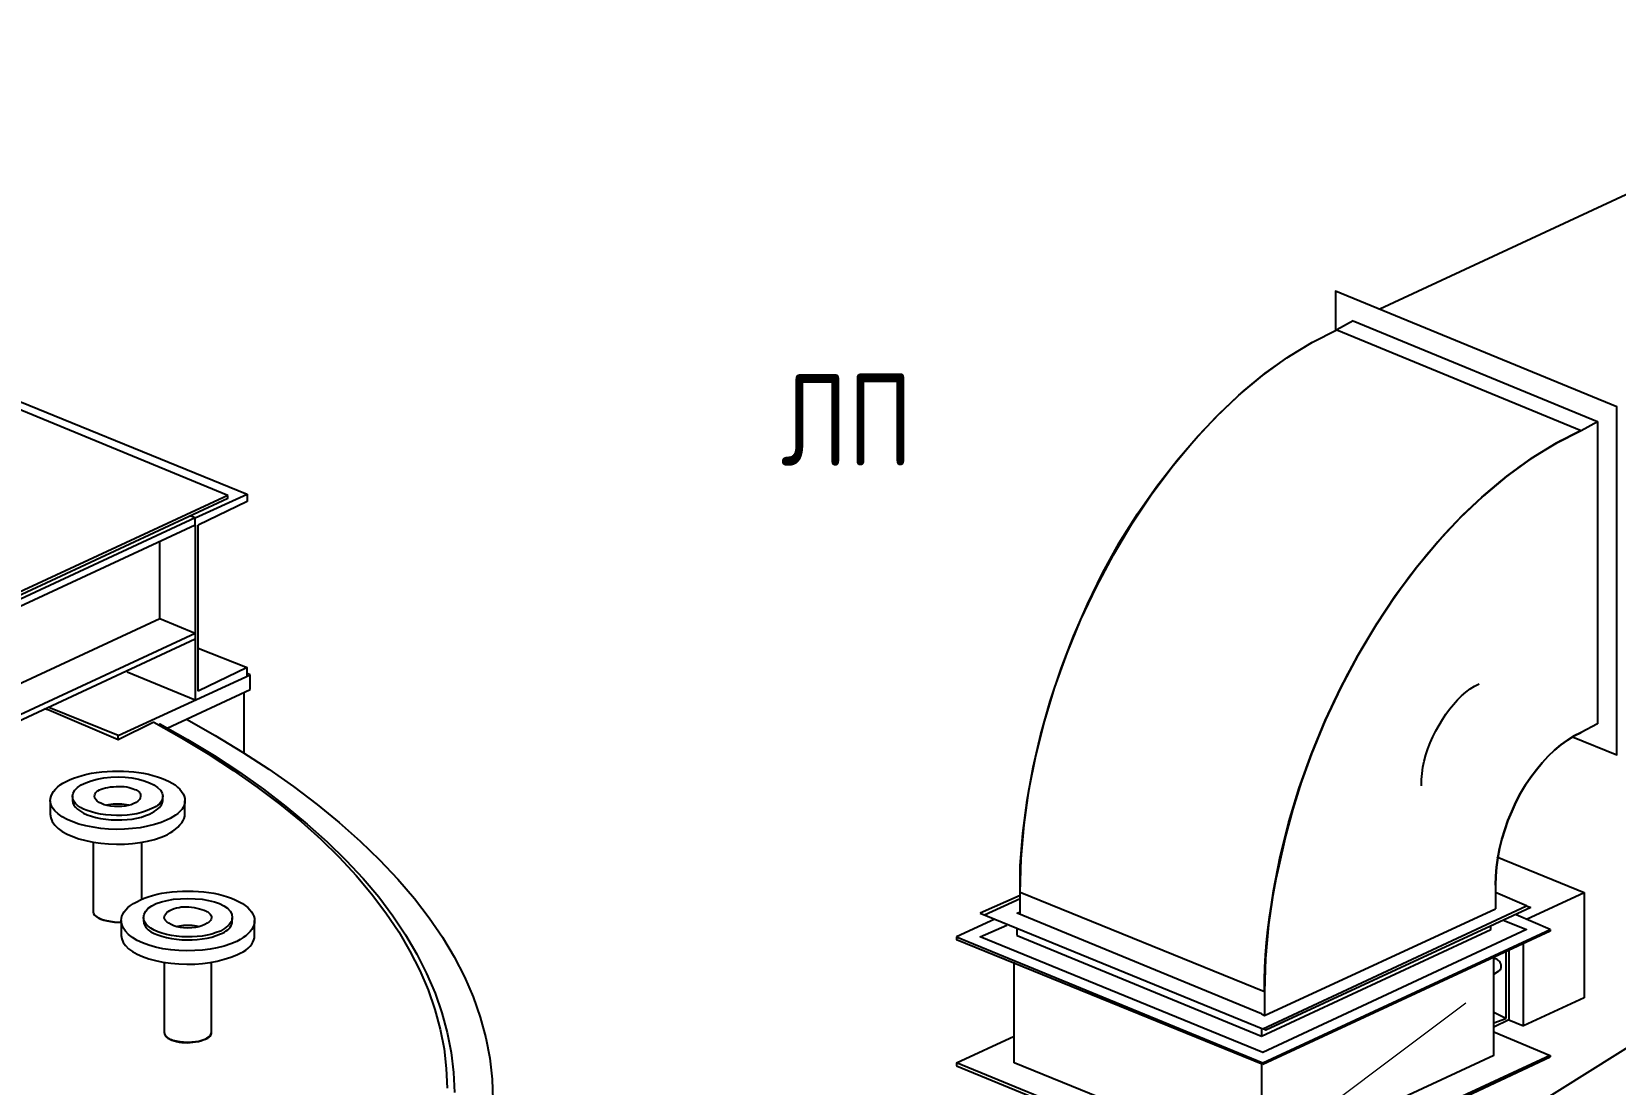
# Model space of a CAD drawing. Header units: metres. Extents: x 20 to 415, y 5 to 292.
# Drawn here: x 280.29 to 307.57, y 199.88 to 218.01 of the extents above; entities that cross this region are included whole.
import ezdxf

# ---------------------------------------------------------------- set-up
doc = ezdxf.new("R2010")
doc.units = ezdxf.units.M
for name, color, linetype in [('АРМАТУРА', 8, 'Continuous'), ('ВОЗДУХОВОДЫ', 7, 'Continuous'), ('ОБОЗНАЧЕНИЯ', 7, 'Continuous'), ('ОБОРУДОВАНИЕ', 8, 'Continuous'), ('ПОЗИЦИИ', 1, 'Continuous')]:
    doc.layers.add(name, color=color, linetype=linetype)
doc.styles.add('GOST', font='isocpeur.ttf')

msp = doc.modelspace()

# ---------------------------------------------------------------- linework, layer by layer
at = {"layer": 'АРМАТУРА'}
for points in [[(305.526, 203.795), (307.03, 203.183)], [(306.036, 202.724), (307.03, 203.183)], [(307.03, 203.183), (307.03, 201.372)], [(296.879, 202.724), (296.215, 202.418)], [(306.444, 202.546), (305.857, 202.801)], [(296.215, 202.418), (296.215, 202.367)], [(296.215, 202.418), (301.495, 200.25)], [(297.261, 202.444), (301.47, 200.709)], [(301.47, 200.709), (305.423, 202.546)], [(301.495, 200.25), (306.444, 202.546)], [(306.444, 202.52), (301.495, 200.224)], [(306.444, 202.546), (306.444, 202.52)], [(301.495, 200.224), (296.215, 202.367)], [(305.679, 202.163), (305.679, 201.015)], [(305.73, 202.189), (305.73, 200.99)], [(305.985, 200.888), (305.985, 202.291)], [(297.21, 200.25), (297.21, 201.984)], [(305.474, 200.378), (305.474, 202.061)], [(305.602, 201.933), (305.593, 201.956), (305.581, 201.976), (305.568, 201.994), (305.554, 202.01), (305.538, 202.023), (305.523, 202.033), (305.508, 202.039), (305.495, 202.042), (305.484, 202.041), (305.474, 202.035)], [(305.551, 201.831), (305.565, 201.839), (305.576, 201.847), (305.585, 201.855), (305.591, 201.864), (305.596, 201.873), (305.599, 201.883), (305.601, 201.894), (305.602, 201.906), (305.602, 201.919), (305.602, 201.933)], [(305.474, 201.78), (305.551, 201.831)], [(307.03, 201.372), (305.985, 200.888)], [(305.679, 201.015), (305.474, 201.117)], [(305.474, 200.939), (305.679, 201.015)], [(305.73, 200.99), (305.474, 200.862)], [(305.474, 200.786), (306.444, 200.378)], [(305.73, 200.99), (305.985, 200.888)], [(296.215, 200.25), (297.21, 200.709)], [(296.215, 200.25), (296.215, 200.199)], [(301.495, 198.082), (296.215, 200.25)], [(301.47, 198.515), (297.21, 200.25)], [(305.474, 200.378), (301.47, 198.515)], [(306.444, 200.378), (301.495, 198.082)], [(301.495, 198.031), (306.444, 200.352)], [(301.495, 200.224), (301.495, 200.25)], [(306.444, 200.378), (306.444, 200.352)], [(296.215, 200.199), (301.495, 198.031)], [(301.47, 200.224), (301.47, 198.515)]]:
    msp.add_lwpolyline(points, dxfattribs=at)
at = {"layer": 'ВОЗДУХОВОДЫ'}
for points in [[(303.51, 213.233), (322.819, 222.212)], [(306.826, 205.862), (307.592, 205.555), (307.592, 211.55), (302.745, 213.539), (302.745, 212.876)], [(297.312, 202.801), (297.312, 203.183), (297.312, 203.183), (297.33, 203.762), (297.381, 204.349), (297.466, 204.941), (297.584, 205.535), (297.733, 206.129), (297.913, 206.72), (298.122, 207.306), (298.36, 207.883), (298.626, 208.448), (298.919, 208.999), (299.236, 209.53), (299.572, 210.034), (299.926, 210.51), (300.297, 210.955), (300.682, 211.368), (301.081, 211.746), (301.491, 212.088), (301.91, 212.392), (302.337, 212.655), (302.771, 212.876), (302.771, 212.876), (302.771, 212.876)], [(297.312, 203.642), (297.358, 204.205), (297.434, 204.772), (297.538, 205.342), (297.671, 205.912), (297.832, 206.48), (298.019, 207.044), (298.233, 207.6), (298.471, 208.147), (298.734, 208.682), (299.021, 209.203), (299.336, 209.704), (299.668, 210.18), (300.016, 210.63), (300.378, 211.051), (300.753, 211.441), (301.139, 211.8), (301.535, 212.125), (301.94, 212.413), (302.352, 212.664), (302.771, 212.876)], [(303.051, 213.029), (302.771, 212.876), (306.979, 211.142)], [(303.051, 213.029), (307.26, 211.295)], [(303.056, 213.017), (303.056, 213.017)], [(306.979, 211.142), (307.26, 211.295)], [(307.26, 211.295), (307.26, 206.091)], [(301.521, 201.474), (301.538, 202.046), (301.59, 202.628), (301.675, 203.215), (301.793, 203.806), (301.942, 204.398), (302.121, 204.988), (302.331, 205.572), (302.569, 206.148), (302.835, 206.713), (303.128, 207.264), (303.444, 207.795), (303.781, 208.3), (304.135, 208.775), (304.506, 209.221), (304.891, 209.634), (305.289, 210.012), (305.699, 210.354), (306.119, 210.658), (306.546, 210.921), (306.979, 211.142)], [(306.979, 211.142), (306.546, 210.921), (306.119, 210.658), (305.699, 210.354), (305.289, 210.012), (304.891, 209.634), (304.506, 209.221), (304.135, 208.775), (303.781, 208.3), (303.444, 207.795), (303.128, 207.264), (302.835, 206.713), (302.569, 206.148), (302.331, 205.572), (302.121, 204.988), (301.942, 204.398), (301.793, 203.806), (301.675, 203.215), (301.59, 202.628), (301.538, 202.046), (301.521, 201.474), (301.521, 201.474), (301.521, 201.066)], [(301.776, 203.642), (301.886, 204.131), (302.017, 204.617), (302.168, 205.099), (302.339, 205.575), (302.528, 206.043), (302.737, 206.504), (302.962, 206.955), (303.205, 207.394), (303.465, 207.821), (303.74, 208.234), (304.022, 208.629), (304.317, 209.004), (304.623, 209.357), (304.939, 209.687), (305.264, 209.994), (305.597, 210.276), (305.936, 210.533), (306.28, 210.763), (306.628, 210.967), (306.979, 211.142)], [(304.225, 205.02), (304.228, 205.127), (304.237, 205.234), (304.252, 205.34), (304.274, 205.447), (304.301, 205.552), (304.335, 205.657), (304.375, 205.761), (304.421, 205.864), (304.473, 205.965), (304.531, 206.066), (304.587, 206.163), (304.647, 206.255), (304.71, 206.342), (304.777, 206.423), (304.847, 206.499), (304.918, 206.569), (304.992, 206.632), (305.067, 206.689), (305.143, 206.738), (305.219, 206.78)], [(304.225, 205.02), (304.228, 205.127), (304.237, 205.234), (304.252, 205.34), (304.274, 205.447), (304.301, 205.552), (304.335, 205.657), (304.375, 205.761), (304.421, 205.864), (304.473, 205.965), (304.531, 206.066), (304.587, 206.163), (304.647, 206.255), (304.71, 206.342), (304.777, 206.423), (304.847, 206.499), (304.918, 206.569), (304.992, 206.632), (305.067, 206.689), (305.143, 206.738), (305.219, 206.78)], [(307.26, 206.091), (306.979, 205.938)], [(306.979, 205.938), (306.859, 205.879), (306.741, 205.807), (306.627, 205.725), (306.516, 205.633), (306.409, 205.53), (306.306, 205.419), (306.206, 205.298), (306.111, 205.17), (306.02, 205.035), (305.934, 204.892), (305.853, 204.738), (305.781, 204.581), (305.716, 204.422), (305.66, 204.262), (305.612, 204.102), (305.572, 203.941), (305.541, 203.781), (305.518, 203.622), (305.505, 203.465), (305.5, 203.311)], [(305.5, 203.311), (305.505, 203.465), (305.518, 203.622), (305.541, 203.781), (305.572, 203.941), (305.612, 204.102), (305.66, 204.262), (305.716, 204.422), (305.781, 204.581), (305.853, 204.738), (305.934, 204.892), (306.02, 205.035), (306.111, 205.17), (306.206, 205.298), (306.306, 205.419), (306.409, 205.53), (306.516, 205.633), (306.627, 205.725), (306.741, 205.807), (306.859, 205.879), (306.979, 205.938), (306.979, 205.938), (306.979, 205.938)], [(297.312, 203.183), (297.312, 203.229), (297.312, 203.275), (297.312, 203.321), (297.312, 203.367), (297.312, 203.413), (297.312, 203.459), (297.312, 203.505), (297.312, 203.551), (297.312, 203.597), (297.312, 203.642)], [(301.521, 201.474), (301.523, 201.682), (301.53, 201.893), (301.542, 202.107), (301.559, 202.322), (301.582, 202.539), (301.609, 202.758), (301.642, 202.978), (301.681, 203.199), (301.725, 203.421), (301.776, 203.642)], [(305.5, 203.311), (305.5, 202.903)], [(296.623, 202.826), (301.495, 200.837), (306.036, 202.954), (305.5, 203.183)], [(297.312, 203.132), (296.623, 202.826)], [(296.7, 202.801), (297.312, 203.081)], [(301.521, 201.474), (297.312, 203.183)], [(305.653, 202.699), (306.036, 202.546), (301.495, 200.429), (296.623, 202.418), (297.083, 202.622)], [(301.47, 201.092), (297.261, 202.826), (297.312, 202.852)], [(301.47, 201.092), (301.521, 201.066), (305.5, 202.903)], [(306.112, 202.928), (301.546, 200.811), (301.495, 200.837)], [(306.036, 202.954), (306.112, 202.928)], [(297.249, 202.432), (297.249, 202.432)], [(297.261, 202.444), (297.261, 202.571)], [(305.423, 202.546), (305.423, 202.597)], [(305.425, 202.543), (305.425, 202.543)], [(301.47, 200.837), (301.47, 200.709)]]:
    msp.add_lwpolyline(points, dxfattribs=at)
at = {"layer": 'ОБОЗНАЧЕНИЯ'}
msp.add_lwpolyline([(305.321, 198.975), (334.553, 217.289)], dxfattribs=at)
at = {"layer": 'ОБОРУДОВАНИЕ'}
for points in [[(279.177, 212.009), (283.997, 210.045)], [(283.666, 210.019), (279.023, 211.932)], [(283.666, 210.019), (271.83, 204.535)], [(283.666, 209.968), (271.83, 204.459)], [(283.105, 209.637), (283.997, 210.045)], [(283.997, 209.917), (283.156, 209.509)], [(283.666, 209.968), (283.666, 210.019)], [(283.997, 210.045), (283.997, 209.917)], [(283.105, 209.637), (250.328, 194.383)], [(283.105, 209.637), (283.028, 209.662)], [(283.105, 209.509), (283.105, 209.637)], [(283.105, 209.509), (250.328, 194.281)], [(283.105, 209.509), (283.105, 207.647)], [(283.156, 206.652), (283.156, 209.509)], [(282.492, 207.902), (282.492, 209.229)], [(250.328, 192.955), (282.492, 207.902)], [(282.492, 207.902), (283.105, 207.647)], [(266.729, 200.046), (283.105, 207.647)], [(283.105, 207.647), (283.105, 207.545)], [(283.105, 207.545), (266.729, 199.918)], [(283.105, 207.545), (283.105, 206.499)], [(283.156, 207.392), (283.997, 207.06)], [(283.997, 207.06), (283.156, 206.652)], [(283.997, 206.907), (283.997, 207.06)], [(281.778, 205.887), (284.048, 206.933)], [(281.931, 206.984), (283.105, 206.499)], [(284.048, 206.933), (283.997, 206.958)], [(284.048, 206.678), (284.048, 206.933)], [(282.62, 206.015), (284.048, 206.678)], [(283.946, 205.581), (283.946, 206.627)], [(282.39, 206.117), (281.778, 205.811), (280.579, 206.321), (280.503, 206.346)], [(281.778, 205.887), (280.579, 206.372)], [(282.39, 206.117), (282.869, 205.846), (283.327, 205.569), (283.761, 205.286), (284.173, 204.998), (284.562, 204.704), (284.927, 204.405), (285.267, 204.101), (285.583, 203.791), (285.874, 203.477), (286.14, 203.158), (286.387, 202.834), (286.608, 202.507), (286.803, 202.176), (286.973, 201.842), (287.116, 201.506), (287.233, 201.169), (287.324, 200.831), (287.389, 200.492), (287.428, 200.154), (287.441, 199.816)], [(282.492, 206.091), (282.467, 206.066)], [(282.492, 206.091), (282.971, 205.82), (283.429, 205.541), (283.864, 205.255), (284.277, 204.963), (284.667, 204.666), (285.034, 204.363), (285.378, 204.055), (285.699, 203.743), (285.995, 203.427), (286.268, 203.107), (286.509, 202.783), (286.726, 202.456), (286.92, 202.124), (287.089, 201.789), (287.234, 201.452), (287.353, 201.112), (287.446, 200.771), (287.514, 200.428), (287.555, 200.084), (287.568, 199.74)], [(282.952, 206.168), (283.446, 205.888), (283.919, 205.602), (284.369, 205.308), (284.797, 205.008), (285.203, 204.701), (285.585, 204.388), (285.944, 204.069), (286.28, 203.745), (286.592, 203.416), (286.88, 203.081), (287.135, 202.75), (287.363, 202.415), (287.565, 202.075), (287.741, 201.732), (287.891, 201.385), (288.013, 201.035), (288.108, 200.683), (288.177, 200.328), (288.218, 199.971), (288.232, 199.612)], [(281.778, 205.811), (281.778, 205.887)], [(280.605, 204.765), (280.609, 204.804), (280.62, 204.844), (280.638, 204.884), (280.663, 204.924), (280.694, 204.962), (280.732, 205), (280.775, 205.035), (280.824, 205.068), (280.878, 205.097), (280.937, 205.122), (281.007, 205.151), (281.08, 205.177), (281.157, 205.2), (281.236, 205.22), (281.319, 205.237), (281.405, 205.25), (281.494, 205.261), (281.585, 205.269), (281.68, 205.273), (281.778, 205.275), (281.869, 205.273), (281.959, 205.269), (282.046, 205.261), (282.132, 205.25), (282.215, 205.237), (282.296, 205.22), (282.375, 205.2), (282.451, 205.177), (282.524, 205.151), (282.594, 205.122), (282.653, 205.097), (282.707, 205.068), (282.756, 205.035), (282.799, 205), (282.837, 204.962), (282.868, 204.924), (282.893, 204.884), (282.911, 204.844), (282.922, 204.804), (282.926, 204.765)], [(280.988, 204.841), (280.998, 204.894), (281.028, 204.944), (281.076, 204.992), (281.141, 205.035), (281.22, 205.074), (281.313, 205.108), (281.416, 205.135), (281.53, 205.156), (281.651, 205.169), (281.778, 205.173), (281.899, 205.169), (282.014, 205.156), (282.124, 205.135), (282.224, 205.108), (282.314, 205.074), (282.392, 205.035), (282.455, 204.992), (282.503, 204.944), (282.533, 204.894), (282.543, 204.841)], [(281.37, 204.841), (281.372, 204.863), (281.379, 204.884), (281.391, 204.903), (281.407, 204.921), (281.428, 204.937), (281.453, 204.951), (281.483, 204.964), (281.517, 204.976), (281.556, 204.986), (281.6, 204.994), (281.646, 205.001), (281.694, 205.006), (281.742, 205.01), (281.789, 205.011), (281.836, 205.01), (281.881, 205.007), (281.924, 205.002), (281.964, 204.994), (282, 204.983), (282.033, 204.969)], [(282.033, 204.969), (282.062, 204.96), (282.086, 204.951), (282.106, 204.94), (282.122, 204.928), (282.135, 204.915), (282.145, 204.901), (282.153, 204.886), (282.158, 204.872), (282.16, 204.857), (282.161, 204.841)], [(282.62, 204.433), (282.515, 204.39), (282.402, 204.354), (282.28, 204.324), (282.153, 204.3), (282.021, 204.283), (281.885, 204.273), (281.749, 204.271), (281.612, 204.275), (281.477, 204.286), (281.345, 204.306), (281.219, 204.332), (281.101, 204.363), (280.994, 204.4), (280.897, 204.442), (280.812, 204.487), (280.74, 204.537), (280.683, 204.59), (280.64, 204.646), (280.614, 204.704), (280.605, 204.765)], [(280.605, 204.765), (280.605, 204.535)], [(280.988, 204.841), (280.988, 204.765)], [(282.314, 204.612), (282.249, 204.583), (282.177, 204.56), (282.1, 204.541), (282.018, 204.526), (281.931, 204.516), (281.842, 204.511), (281.75, 204.51), (281.658, 204.514), (281.565, 204.522), (281.472, 204.535), (281.391, 204.552), (281.314, 204.572), (281.244, 204.595), (281.18, 204.621), (281.125, 204.65), (281.077, 204.682), (281.039, 204.717), (281.011, 204.756), (280.994, 204.797), (280.988, 204.841)], [(280.988, 204.765), (280.994, 204.727), (281.011, 204.689), (281.039, 204.652), (281.077, 204.617), (281.125, 204.583), (281.18, 204.552), (281.244, 204.523), (281.314, 204.498), (281.391, 204.476), (281.472, 204.459), (281.565, 204.446), (281.658, 204.437), (281.75, 204.433), (281.842, 204.434), (281.931, 204.44), (282.018, 204.449), (282.1, 204.464), (282.177, 204.483), (282.249, 204.507), (282.314, 204.535)], [(282.161, 204.841), (282.156, 204.811), (282.141, 204.784), (282.117, 204.758), (282.085, 204.734), (282.046, 204.714), (282.001, 204.696), (281.951, 204.682), (281.896, 204.672), (281.839, 204.665), (281.778, 204.663), (281.711, 204.665), (281.648, 204.672), (281.589, 204.682), (281.535, 204.696), (281.488, 204.714), (281.448, 204.734), (281.415, 204.758), (281.391, 204.784), (281.376, 204.811), (281.37, 204.841)], [(281.957, 204.688), (281.919, 204.695), (281.88, 204.7), (281.842, 204.704), (281.804, 204.707), (281.766, 204.707), (281.727, 204.707), (281.689, 204.704), (281.651, 204.7), (281.612, 204.695), (281.574, 204.688)], [(282.543, 204.841), (282.541, 204.811), (282.534, 204.783), (282.523, 204.756), (282.507, 204.731), (282.486, 204.707), (282.461, 204.685), (282.431, 204.665), (282.397, 204.645), (282.358, 204.628), (282.314, 204.612)], [(282.314, 204.535), (282.358, 204.558), (282.397, 204.581), (282.431, 204.604), (282.461, 204.627), (282.486, 204.65), (282.507, 204.673), (282.523, 204.696), (282.534, 204.719), (282.541, 204.742), (282.543, 204.765)], [(282.543, 204.765), (282.543, 204.841)], [(282.926, 204.765), (282.922, 204.726), (282.911, 204.689), (282.894, 204.651), (282.87, 204.615), (282.84, 204.58), (282.805, 204.546), (282.765, 204.515), (282.72, 204.485), (282.672, 204.458), (282.62, 204.433)], [(282.926, 204.535), (282.926, 204.765)], [(280.605, 204.535), (280.614, 204.468), (280.64, 204.404), (280.683, 204.344), (280.74, 204.288), (280.812, 204.235), (280.897, 204.188), (280.994, 204.146), (281.101, 204.108), (281.219, 204.077), (281.345, 204.051), (281.477, 204.031), (281.612, 204.02), (281.749, 204.015), (281.885, 204.018), (282.021, 204.028), (282.153, 204.045), (282.28, 204.069), (282.402, 204.099), (282.515, 204.135), (282.62, 204.178)], [(282.62, 204.178), (282.672, 204.209), (282.72, 204.242), (282.765, 204.276), (282.805, 204.311), (282.84, 204.347), (282.87, 204.384), (282.894, 204.421), (282.911, 204.459), (282.922, 204.497), (282.926, 204.535)], [(281.345, 204.051), (281.345, 202.852)], [(282.186, 203.056), (282.186, 204.051)], [(281.829, 202.699), (281.832, 202.737), (281.842, 202.775), (281.858, 202.813), (281.88, 202.85), (281.909, 202.887), (281.945, 202.923), (281.988, 202.958), (282.038, 202.992), (282.096, 203.024), (282.161, 203.056), (282.225, 203.085), (282.295, 203.111), (282.369, 203.134), (282.448, 203.154), (282.531, 203.171), (282.616, 203.184), (282.704, 203.195), (282.794, 203.203), (282.885, 203.207), (282.977, 203.209), (283.069, 203.207), (283.16, 203.203), (283.25, 203.195), (283.338, 203.184), (283.423, 203.171), (283.506, 203.154), (283.585, 203.134), (283.659, 203.111), (283.729, 203.085), (283.793, 203.056), (283.858, 203.024), (283.916, 202.992), (283.966, 202.958), (284.009, 202.923), (284.045, 202.887), (284.074, 202.85), (284.097, 202.813), (284.112, 202.775), (284.122, 202.737), (284.125, 202.699)], [(282.212, 202.75), (282.222, 202.809), (282.25, 202.863), (282.295, 202.911), (282.356, 202.955), (282.432, 202.992), (282.521, 203.023), (282.621, 203.048), (282.731, 203.066), (282.85, 203.077), (282.977, 203.081), (283.104, 203.077), (283.223, 203.066), (283.334, 203.048), (283.434, 203.023), (283.522, 202.992), (283.598, 202.955), (283.659, 202.911), (283.704, 202.863), (283.733, 202.809), (283.742, 202.75)], [(281.345, 202.852), (281.351, 202.822), (281.368, 202.794), (281.395, 202.768), (281.431, 202.745), (281.475, 202.724), (281.527, 202.707), (281.583, 202.693), (281.645, 202.682), (281.71, 202.675), (281.778, 202.673)], [(281.345, 202.852), (281.351, 202.822), (281.371, 202.794), (281.401, 202.768), (281.442, 202.745), (281.491, 202.724), (281.548, 202.707), (281.612, 202.693), (281.681, 202.682), (281.754, 202.675), (281.829, 202.673)], [(283.819, 202.342), (283.715, 202.299), (283.603, 202.262), (283.484, 202.232), (283.359, 202.209), (283.229, 202.192), (283.095, 202.182), (282.959, 202.179), (282.82, 202.183), (282.682, 202.195), (282.543, 202.214), (282.418, 202.241), (282.303, 202.274), (282.198, 202.314), (282.105, 202.359), (282.024, 202.409), (281.956, 202.462), (281.902, 202.519), (281.862, 202.577), (281.838, 202.638), (281.829, 202.699)], [(281.829, 202.699), (281.829, 202.444)], [(283.538, 202.52), (283.467, 202.492), (283.39, 202.468), (283.308, 202.449), (283.224, 202.434), (283.137, 202.424), (283.048, 202.419), (282.959, 202.418), (282.87, 202.422), (282.782, 202.431), (282.697, 202.444), (282.609, 202.461), (282.529, 202.483), (282.457, 202.508), (282.394, 202.537), (282.339, 202.568), (282.294, 202.601), (282.259, 202.637), (282.233, 202.674), (282.217, 202.711), (282.212, 202.75)], [(282.212, 202.75), (282.212, 202.699)], [(282.212, 202.699), (282.217, 202.654), (282.233, 202.613), (282.259, 202.575), (282.294, 202.539), (282.339, 202.507), (282.394, 202.478), (282.457, 202.452), (282.529, 202.429), (282.609, 202.409), (282.697, 202.393), (282.782, 202.38), (282.87, 202.371), (282.959, 202.367), (283.048, 202.368), (283.137, 202.373), (283.224, 202.383), (283.308, 202.398), (283.39, 202.417), (283.467, 202.441), (283.538, 202.469)], [(282.569, 202.75), (282.572, 202.773), (282.581, 202.795), (282.595, 202.817), (282.615, 202.838), (282.639, 202.858), (282.668, 202.876), (282.701, 202.893), (282.739, 202.907), (282.78, 202.919), (282.824, 202.928), (282.864, 202.934), (282.906, 202.938), (282.95, 202.938), (282.995, 202.936), (283.041, 202.932), (283.087, 202.925), (283.132, 202.916), (283.176, 202.905), (283.218, 202.892), (283.258, 202.877)], [(283.385, 202.75), (283.38, 202.726), (283.365, 202.702), (283.341, 202.677), (283.308, 202.654), (283.267, 202.632), (283.22, 202.612), (283.167, 202.595), (283.108, 202.582), (283.044, 202.574), (282.977, 202.571), (282.91, 202.574), (282.847, 202.582), (282.788, 202.595), (282.734, 202.612), (282.687, 202.632), (282.647, 202.654), (282.614, 202.677), (282.589, 202.702), (282.574, 202.726), (282.569, 202.75)], [(283.258, 202.877), (283.28, 202.869), (283.3, 202.859), (283.319, 202.848), (283.336, 202.836), (283.35, 202.823), (283.362, 202.809), (283.372, 202.795), (283.379, 202.78), (283.384, 202.765), (283.385, 202.75)], [(283.742, 202.75), (283.74, 202.727), (283.733, 202.704), (283.722, 202.681), (283.707, 202.658), (283.688, 202.635), (283.665, 202.612), (283.639, 202.589), (283.608, 202.566), (283.575, 202.543), (283.538, 202.52)], [(283.538, 202.469), (283.575, 202.485), (283.608, 202.503), (283.639, 202.522), (283.665, 202.543), (283.688, 202.565), (283.707, 202.588), (283.722, 202.614), (283.733, 202.641), (283.74, 202.669), (283.742, 202.699)], [(283.742, 202.699), (283.742, 202.75)], [(284.125, 202.699), (284.122, 202.66), (284.113, 202.622), (284.097, 202.585), (284.076, 202.547), (284.048, 202.511), (284.015, 202.475), (283.975, 202.44), (283.929, 202.406), (283.877, 202.373), (283.819, 202.342)], [(284.125, 202.444), (284.125, 202.699)], [(281.778, 202.673), (281.779, 202.673), (281.781, 202.673), (281.784, 202.673), (281.789, 202.673), (281.794, 202.673), (281.8, 202.673), (281.807, 202.673), (281.814, 202.673), (281.822, 202.673), (281.829, 202.673)], [(281.829, 202.444), (281.838, 202.383), (281.862, 202.325), (281.902, 202.269), (281.956, 202.216), (282.024, 202.166), (282.105, 202.12), (282.198, 202.079), (282.303, 202.042), (282.418, 202.01), (282.543, 201.984), (282.682, 201.965), (282.82, 201.954), (282.959, 201.949), (283.095, 201.952), (283.229, 201.962), (283.359, 201.979), (283.484, 202.003), (283.603, 202.033), (283.715, 202.069), (283.819, 202.112)], [(283.156, 202.597), (283.124, 202.604), (283.089, 202.609), (283.053, 202.613), (283.015, 202.615), (282.977, 202.616), (282.939, 202.615), (282.901, 202.613), (282.865, 202.609), (282.831, 202.604), (282.799, 202.597)], [(283.819, 202.112), (283.877, 202.136), (283.929, 202.164), (283.975, 202.193), (284.015, 202.225), (284.048, 202.259), (284.076, 202.294), (284.097, 202.33), (284.113, 202.368), (284.122, 202.405), (284.125, 202.444)], [(282.569, 201.984), (282.569, 200.786)], [(283.385, 200.786), (283.385, 201.984)], [(282.569, 200.786), (282.57, 200.77), (282.572, 200.755), (282.577, 200.74), (282.583, 200.726), (282.591, 200.712), (282.602, 200.699), (282.615, 200.687), (282.631, 200.676), (282.65, 200.667), (282.671, 200.658)], [(282.569, 200.786), (282.572, 200.763), (282.581, 200.74), (282.595, 200.718), (282.615, 200.697), (282.639, 200.677), (282.668, 200.659), (282.701, 200.643), (282.739, 200.628), (282.78, 200.616), (282.824, 200.607), (282.871, 200.601), (282.918, 200.598), (282.967, 200.597), (283.015, 200.599), (283.063, 200.604), (283.111, 200.611), (283.157, 200.62), (283.201, 200.631), (283.243, 200.644), (283.283, 200.658)], [(282.977, 200.607), (283.044, 200.609), (283.108, 200.616), (283.167, 200.626), (283.22, 200.64), (283.267, 200.658), (283.308, 200.679), (283.341, 200.702), (283.365, 200.728), (283.38, 200.756), (283.385, 200.786)], [(283.283, 200.658), (283.305, 200.667), (283.323, 200.676), (283.339, 200.687), (283.352, 200.699), (283.363, 200.712), (283.371, 200.726), (283.378, 200.74), (283.382, 200.755), (283.384, 200.77), (283.385, 200.786)], [(282.671, 200.658), (282.695, 200.65), (282.72, 200.643), (282.747, 200.636), (282.775, 200.629), (282.805, 200.623), (282.836, 200.618), (282.869, 200.613), (282.904, 200.61), (282.94, 200.608), (282.977, 200.607)]]:
    msp.add_lwpolyline(points, dxfattribs=at)
at = {"layer": 'ПОЗИЦИИ', "lineweight": 20}
msp.add_lwpolyline([(304.99, 201.275), (291.07, 190.835)], dxfattribs=at)

# ---------------------------------------------------------------- texts
at = {"layer": 'ОБОЗНАЧЕНИЯ', "style": 'GOST', "width": 0.8}
msp.add_text('ЛП', height=1.5823, dxfattribs=at).set_placement((293.192, 210.533))

doc.saveas('drawing.dxf')
